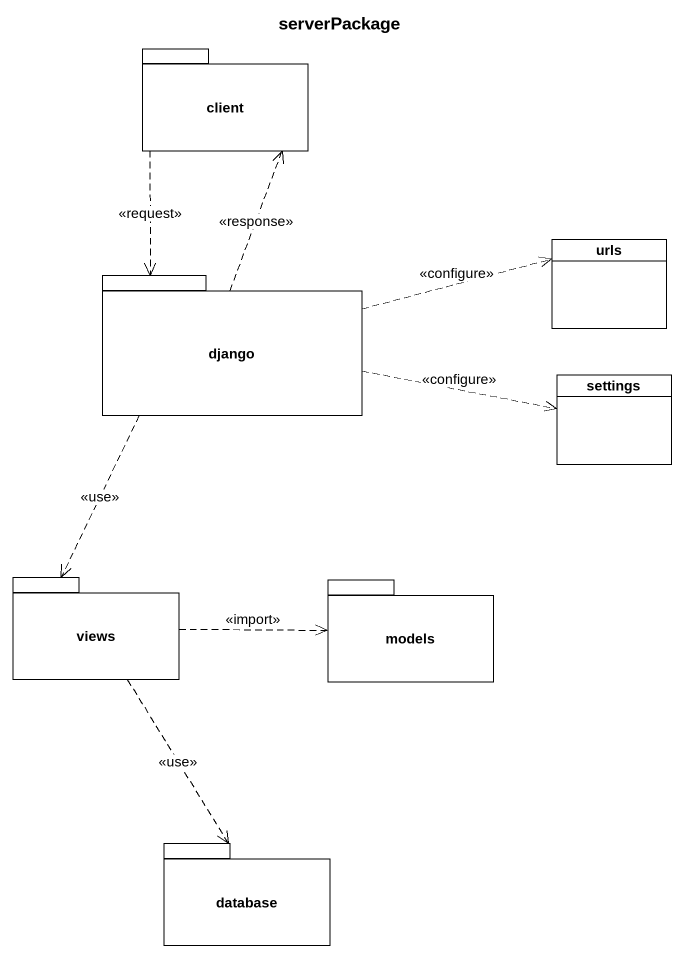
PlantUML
@startuml
title serverPackage
hide circle
hide empty members
package client #FFFFFF {
}
class urls #FFFFFF
package django #FFFFFF {
}
class settings #FFFFFF
package views #FFFFFF {
}
package models #FFFFFF {
}
package "database" as database_ #FFFFFF {
}
client ..> django : <<request>>
django .up.> client : <<response>>
django .right.> urls : <<configure>>
django .right.> settings : <<configure>>
django ..> views : <<use>>
views .right.> models : <<import>>
views ..> database_ : <<use>>
@enduml
